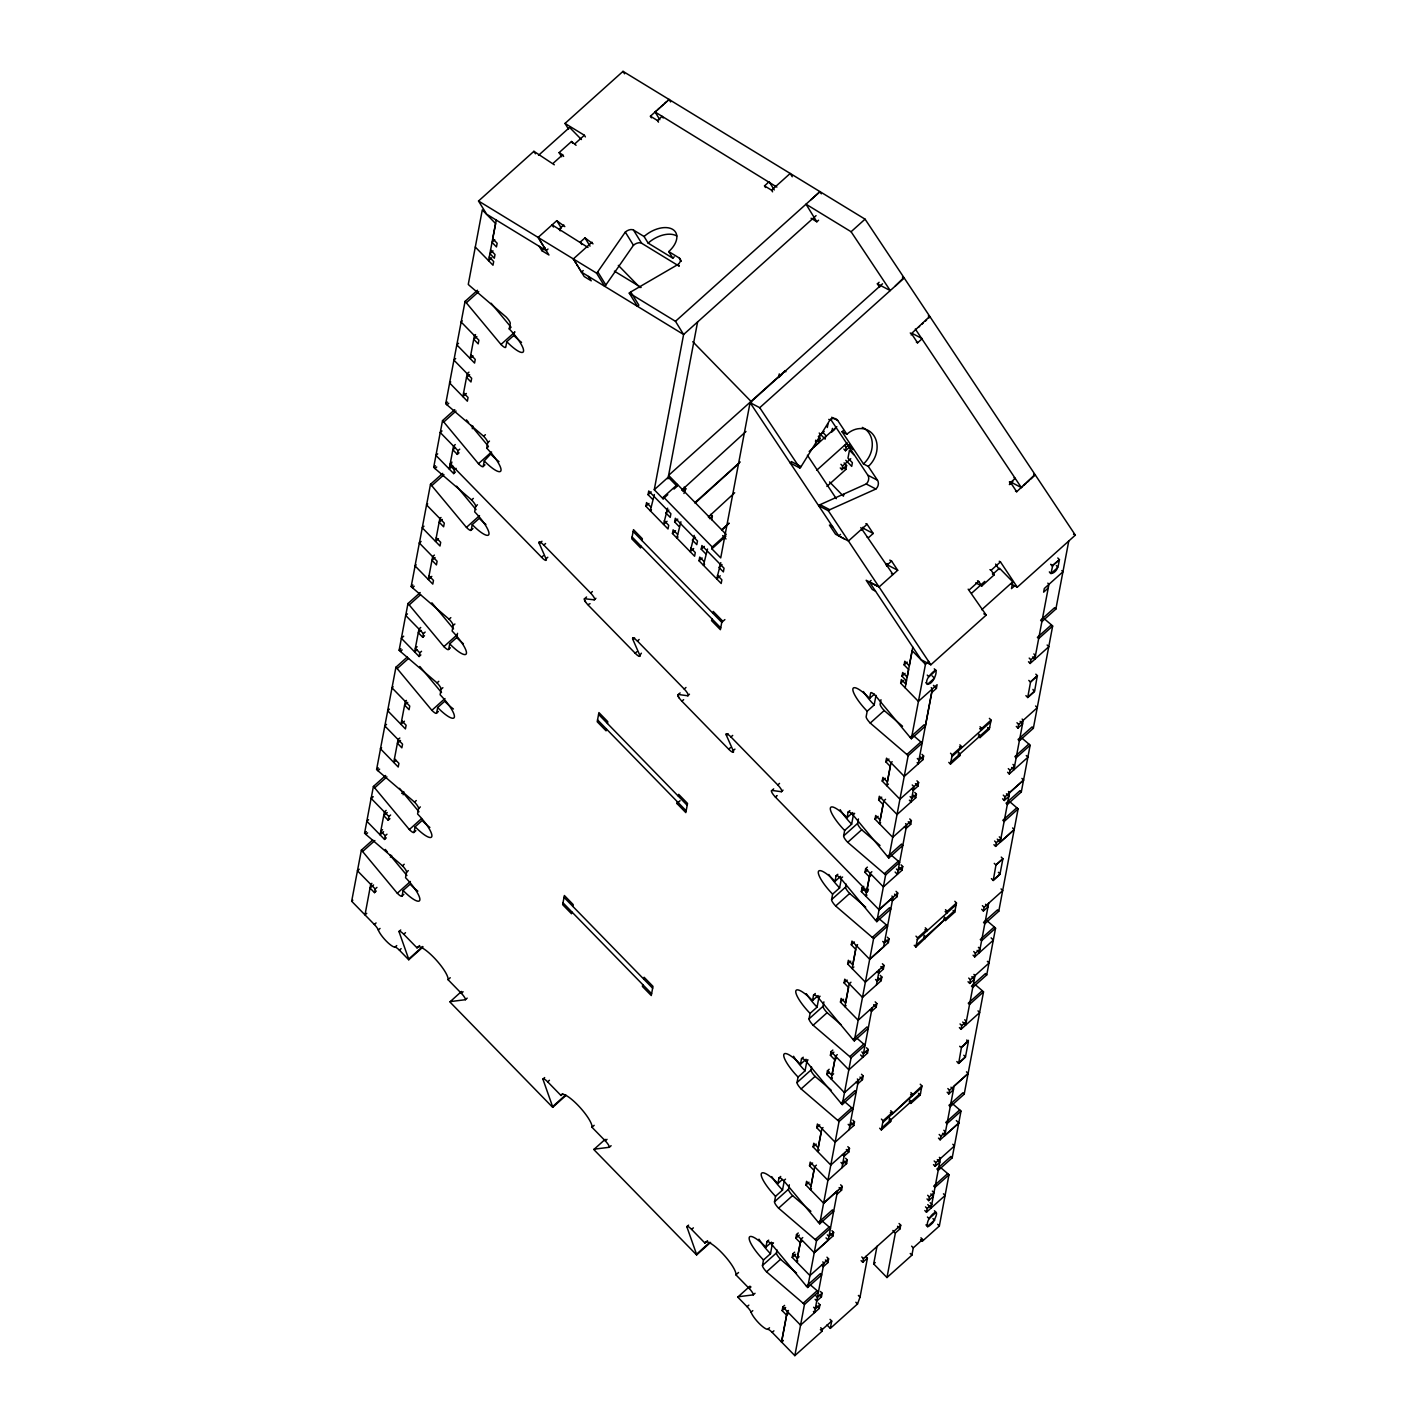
<?xml version="1.0" encoding="UTF-8"?>
<svg xmlns="http://www.w3.org/2000/svg" width="1427" height="1427" viewBox="0 0 1427 1427"><rect width="100%" height="100%" fill="white"/><g stroke="black" fill="none" stroke-linecap="round" stroke-linejoin="round"><path stroke-width="1.5" d="M927.621 1226.649C924.482 1217.73 944.567 1201.837 932.83 1222.689A5.637 0.963 -44.3 0 1 928.781 1226.275L927.639 1226.721L925.962 1224.865M966.703 1040.015L968.362 1041.71L965.437 1057.086L958.641 1063.507L961.334 1047.953C977.156 1029.67 961.905 1050.682 959.711 1046.276M1059.44 559.669L1052.787 565.235L1050.95 573.618L1057.942 567.34L1059.44 559.669L1057.782 557.975M491.673 257.877L488.569 260.659L495.579 223.54L482.29 209.912L468.27 284.401A6.439 1.498 48.1 0 0 469.554 285.632L506.175 317.044A6.439 1.498 48.1 0 1 510.26 323.412L509.225 328.906A22.547 5.262 48.1 0 1 523.531 351.203A22.547 5.262 48.1 0 1 506.799 341.713L513.791 335.434L514.398 332.223M849.868 810.59L848.12 812.159A6.439 1.498 48.1 0 1 852.9 814.871L887.576 856.592A6.439 1.498 48.1 0 0 888.825 857.966L908.143 755.721A6.439 1.498 48.1 0 0 906.876 754.491L870.238 723.079A6.439 1.498 48.1 0 1 866.153 716.711L867.188 711.217A22.547 5.262 48.1 0 1 852.882 688.92A22.547 5.262 48.1 0 1 869.614 698.427L870.648 692.933A6.439 1.498 48.1 0 1 875.429 695.645L910.105 737.367A6.439 1.498 48.1 0 0 911.354 738.74L925.463 664.322L928.745 661.379M911.354 738.74L925.338 726.182L932.366 688.813L931.242 687.671M422.731 946.814A6.439 1.498 48.1 0 1 422.749 947.189L408.746 959.782L399.399 950.186A6.439 1.498 48.1 0 0 394.994 947.136A12.879 2.997 48.1 0 1 386.182 940.999A12.879 2.997 48.1 0 1 378.298 929.994A6.439 1.498 48.1 0 0 374.338 924.5L351.666 901.24L361.37 850.153L372.732 839.968M372.857 796.783L371.109 798.353L364.581 833.172A6.439 1.498 48.1 0 0 365.847 834.403L402.485 865.814A6.439 1.498 48.1 0 1 406.57 872.182L405.536 877.659A22.547 5.262 48.1 0 1 419.841 899.973A22.547 5.262 48.1 0 1 403.11 890.466L410.102 884.205A22.547 5.262 48.1 0 0 417.843 891.162M394.494 758.825L398.918 763.356L398.222 767.012L380.474 748.8L387.716 710.735M401.7 720.706L406.124 725.255L405.429 728.912L387.662 710.7L395.921 667.23L407.284 657.044M407.462 613.895L405.66 615.429L399.132 650.248A6.439 1.498 48.1 0 0 400.416 651.479L437.054 682.891A6.439 1.498 48.1 0 1 441.139 689.259L440.105 694.753A22.547 5.262 48.1 0 1 454.392 717.05A22.547 5.262 48.1 0 1 437.679 707.542L444.671 701.281A22.547 5.262 48.1 0 0 453.429 708.987M429.063 575.902L433.487 580.432L432.791 584.089L415.025 565.877L419.342 543.009L421.09 541.457M427.708 503.856L426.548 504.908L419.395 543.063M442.013 430.972L440.23 432.506L433.701 467.325A6.439 1.498 48.1 0 0 434.985 468.555L471.606 499.967A6.439 1.498 48.1 0 1 475.69 506.335L474.656 511.829A22.547 5.262 48.1 0 1 488.962 534.126A22.547 5.262 48.1 0 1 472.248 524.619L479.24 518.358A22.547 5.262 48.1 0 0 485.929 524.494M463.614 392.978L468.056 397.509L467.36 401.183L449.594 382.953L465.059 301.382L477.492 290.234M385.629 775.485L373.392 786.473L371.145 798.389L372.893 796.819M429.884 827.464A22.547 5.262 48.1 0 1 422.142 820.507L415.15 826.786A22.547 5.262 48.1 0 0 431.864 836.276A22.547 5.262 48.1 0 0 417.576 813.979L418.61 808.485A6.439 1.498 48.1 0 0 414.526 802.117L377.887 770.705A6.439 1.498 48.1 0 1 376.603 769.492L380.51 748.854M405.714 615.465L407.961 603.55L420.198 592.562M457.514 633.32L456.711 637.584L449.719 643.862A22.547 5.262 48.1 0 0 466.433 653.352A22.547 5.262 48.1 0 0 452.127 631.055L453.162 625.561A6.439 1.498 48.1 0 0 449.077 619.193L412.457 587.781A6.439 1.498 48.1 0 1 411.172 586.568L415.079 565.93M426.584 504.944L430.49 484.306L442.727 473.336M440.265 432.542L442.531 420.626L454.767 409.638M491.566 453.055L484.27 460.939A22.547 5.262 48.1 0 0 501.002 470.428A22.547 5.262 48.1 0 0 486.696 448.132L487.731 442.638A6.439 1.498 48.1 0 0 483.646 436.27L447.008 404.858A6.439 1.498 48.1 0 1 445.741 403.645L449.63 383.007M373.571 884.954L370.075 888.076L374.498 892.624L375.194 888.967L376.942 887.398M368.576 819.687L366.793 821.203L384.541 839.433L385.236 835.776L386.985 834.206M387.252 812.534L383.756 815.673L388.18 820.222L388.875 816.565L390.623 814.995M403.68 636.192L401.344 638.297L419.11 656.509L419.806 652.852L421.554 651.283M420.929 630.395L418.307 632.75L422.749 637.298L423.427 633.642L425.175 632.072M437.697 453.84L435.913 455.374L453.679 473.586L454.375 469.929L456.123 468.359M455.498 447.472L452.876 449.826L457.3 454.375L457.996 450.718L459.744 449.148M390.392 857.11L391.676 855.379M403.127 794.785L403.734 791.593L401.7 793.412M472.301 428.706L472.819 425.977M361.37 850.153A6.439 1.498 48.1 0 1 362.619 851.527L397.295 893.248A6.439 1.498 48.1 0 0 402.075 895.96L403.11 890.466M373.392 786.473A6.439 1.498 48.1 0 1 374.659 787.847L409.335 829.551A6.439 1.498 48.1 0 0 414.115 832.262L415.15 826.786M395.921 667.23A6.439 1.498 48.1 0 1 397.188 668.603L431.864 710.325A6.439 1.498 48.1 0 0 436.644 713.036L437.679 707.542M407.961 603.55A6.439 1.498 48.1 0 1 409.21 604.923L443.904 646.627A6.439 1.498 48.1 0 0 448.667 649.339L449.719 643.862M430.49 484.306A6.439 1.498 48.1 0 1 431.739 485.679L466.433 527.401A6.439 1.498 48.1 0 0 471.213 530.113L472.248 524.619M442.531 420.626A6.439 1.498 48.1 0 1 443.779 422L478.455 463.704A6.439 1.498 48.1 0 0 483.236 466.433L484.27 460.939M506.799 341.713L505.764 347.189A6.439 1.498 48.1 0 1 500.984 344.478L466.308 302.774A6.457 1.498 48.1 0 0 465.059 301.382M664.268 520.766L668.71 525.297L668.014 528.971L645.86 506.246L646.556 502.589L650.98 507.138M652.478 499.2L648.054 494.67L648.732 490.995L670.886 513.72L670.208 517.377L665.767 512.828L668.871 510.045M571.852 911.924L571.496 913.744L562.648 904.664L564.378 895.514L573.226 904.611L572.887 906.43M606.404 729.001L606.065 730.82L597.2 721.741L598.93 712.59L607.795 721.687L607.456 723.507M640.973 546.077L640.634 547.914L631.769 538.817L633.499 529.667L642.364 538.764L642.007 540.583M667.782 494.652L663.127 498.844L654.262 489.746L683.604 334.507L816.066 215.638M663.127 498.844L663.466 497.006L677.45 484.467L677.183 485.947M667.943 478.848L697.589 321.949M690.864 548.022L695.288 552.57L694.592 556.227L672.438 533.502L673.134 529.845L677.557 534.394M679.056 526.474L674.632 521.925L675.328 518.269L697.482 540.976L696.786 544.632L692.363 540.102L695.466 537.301M681.66 490.246L745.982 431.489M684.139 487.089L685.798 488.783L683.943 493.492M695.092 503.125L738.883 463.418M717.442 575.277L721.866 579.826L721.188 583.482L699.034 560.775L699.712 557.101L704.153 561.649M705.652 553.73L701.21 549.181L701.906 545.524L724.06 568.231L723.364 571.906L718.94 567.357L722.044 564.575M708.327 517.002L734.691 492.743M711.698 519.713L712.376 516.039L710.717 514.344M882.528 283.795L750.067 402.646L720.724 557.903L711.859 548.824L712.216 546.987L726.2 534.447L668.585 475.369L785.135 370.806L785.956 371.662M721.67 530.398L729.054 523.352M642.739 984.612L642.4 986.449L651.265 995.529L652.995 986.378L644.13 977.299L643.773 979.118M678.342 796.195L678.699 794.375L687.546 803.455L685.816 812.605L676.969 803.526L677.308 801.689M711.877 618.765L711.52 620.602L720.385 629.682L722.116 620.531L713.25 611.452L712.911 613.289M779.267 373.892L778.571 377.549L781.675 374.748M784.939 371.805L785.135 370.806M815.513 441.496L815.762 440.122M813.426 447.418L819.259 442.174L820.008 438.214L818.331 436.519L824.182 431.418M827.303 427.511L827.999 423.855M832.44 428.403L831.745 432.06L834.849 429.277M840.271 467.949L841.93 469.661L842.608 466.005L850.777 458.691M843.839 449.059L845.497 450.754L846.193 447.097L849.101 444.493M826.893 486.429L845.836 469.447L846.586 465.487L844.088 462.919M843.785 494.331L843.428 496.168L829.569 481.934M749.996 1286.137L737.759 1297.107L747.088 1306.704A6.439 1.498 48.1 0 1 751.048 1312.198A12.879 2.997 48.1 0 0 758.932 1323.204A12.879 2.997 48.1 0 0 767.762 1329.34A6.439 1.498 48.1 0 1 772.168 1332.39L794.839 1355.65L804.453 1304.474A6.439 1.498 48.1 0 0 803.169 1303.261L766.549 1271.849A6.439 1.498 48.1 0 1 762.464 1265.481L763.499 1259.987L770.491 1253.709L772.506 1243.042M763.499 1259.987A22.547 5.262 48.1 0 1 749.193 1237.691A22.547 5.262 48.1 0 1 765.924 1247.18L766.959 1241.704L768.707 1240.134M766.959 1241.704A6.439 1.498 48.1 0 1 771.739 1244.415L806.416 1286.119A6.439 1.498 48.1 0 0 807.664 1287.493L816.494 1240.794A6.439 1.498 48.1 0 0 815.209 1239.564L778.589 1208.17A6.439 1.498 48.1 0 1 774.504 1201.784L775.539 1196.308L782.531 1190.029L784.137 1181.485M775.539 1196.308A22.547 5.262 48.1 0 1 761.233 1173.993A22.547 5.262 48.1 0 1 777.947 1183.5L778.981 1178.006L780.73 1176.437M778.981 1178.006A6.439 1.498 48.1 0 1 783.762 1180.718L818.456 1222.44A6.439 1.498 48.1 0 0 819.704 1223.813L839.022 1121.568A6.439 1.498 48.1 0 0 837.738 1120.338L801.118 1088.926A6.439 1.498 48.1 0 1 797.033 1082.558L798.068 1077.064L805.06 1070.803L807.076 1060.118M798.068 1077.064A22.547 5.262 48.1 0 1 783.762 1054.767A22.547 5.262 48.1 0 1 800.476 1064.257L801.51 1058.78L803.258 1057.211M801.51 1058.78A6.439 1.498 48.1 0 1 806.291 1061.492L840.985 1103.196A6.439 1.498 48.1 0 0 842.233 1104.587L851.063 1057.871A6.439 1.498 48.1 0 0 849.778 1056.64L813.14 1025.246A6.439 1.498 48.1 0 1 809.055 1018.86L810.09 1013.384L817.082 1007.105L819.098 996.438M810.09 1013.384A22.547 5.262 48.1 0 1 795.802 991.069A22.547 5.262 48.1 0 1 812.516 1000.577L813.551 995.083L815.299 993.513M813.551 995.083A6.439 1.498 48.1 0 1 818.331 997.794L853.007 1039.516A6.439 1.498 48.1 0 0 854.274 1040.889L873.592 938.645A6.439 1.498 48.1 0 0 872.307 937.414L835.669 906.002A6.439 1.498 48.1 0 1 831.584 899.634L832.619 894.14L839.611 887.879L841.234 879.335M832.619 894.14A22.547 5.262 48.1 0 1 818.331 871.843A22.547 5.262 48.1 0 1 835.045 881.351L836.079 875.857L837.827 874.287M836.079 875.857A6.439 1.498 48.1 0 1 840.86 878.568L875.536 920.29A6.439 1.498 48.1 0 0 876.802 921.664L885.614 874.947A6.439 1.498 48.1 0 0 884.348 873.734L847.709 842.322A6.439 1.498 48.1 0 1 843.625 835.937L844.659 830.46L851.651 824.182L853.614 813.782M844.659 830.46A22.547 5.262 48.1 0 1 830.353 808.146A22.547 5.262 48.1 0 1 847.085 817.653L848.12 812.159M867.188 711.217L874.18 704.956L876 695.341M762.464 1265.481L776.449 1252.924L777.001 1249.963M774.504 1201.784L788.489 1189.244L789.327 1184.785M797.033 1082.558L811.018 1070L811.571 1067.039M809.055 1018.86L823.04 1006.32L823.878 1001.861M831.584 899.634L845.569 887.095L846.14 884.116M843.625 835.937L857.609 823.397L858.448 818.937M880.976 699.712L880.138 704.171A6.439 1.498 48.1 0 0 884.223 710.539L902.542 726.236M782.71 1340.97L781.55 1342.022L786.58 1315.159L782.139 1310.61L782.834 1306.954L784.582 1305.384M809.965 1275.613L792.199 1257.401L792.895 1253.744L794.643 1252.175M792.895 1253.744L797.318 1258.293L800.262 1242.739L795.82 1238.208L796.516 1234.533L798.264 1232.982M840.628 1184.785L842.287 1186.479L823.647 1203.211L805.88 1184.999L806.576 1181.342L811 1185.891L813.943 1170.336L809.501 1165.788L810.197 1162.131L827.963 1180.343L846.603 1163.611L847.299 1159.955L845.64 1158.26M847.834 1146.666L849.493 1148.378L830.799 1165.056L813.087 1146.898L813.765 1143.241L818.206 1147.772L821.131 1132.235L816.708 1127.687L817.403 1124.03L835.17 1142.242M844.516 1092.707L826.768 1074.477L827.446 1070.821L829.194 1069.251M827.446 1070.821L831.887 1075.369L834.813 1059.815L830.389 1055.284L831.085 1051.628L832.833 1050.058M875.197 1001.861L876.856 1003.556L858.162 1020.251L840.449 1002.075L841.127 998.418L845.569 1002.967L848.494 987.413L844.07 982.864L844.766 979.207L862.532 997.419L881.173 980.688L881.868 977.031L880.209 975.337M882.385 963.742L884.044 965.455L865.368 982.151L847.638 963.974L848.334 960.317L852.757 964.848L855.701 949.312L851.277 944.763L851.955 941.106L869.721 959.319L888.379 942.587L889.057 938.93L887.398 937.218M896.067 891.34L897.726 893.052L879.086 909.784L861.319 891.572L862.015 887.897L863.763 886.328M862.015 887.897L866.439 892.446L869.382 876.892L864.958 872.361L865.636 868.704L867.384 867.134M892.767 837.364L875.001 819.152L875.696 815.495L880.12 820.043L883.063 804.489L878.64 799.958L879.317 796.284L897.084 814.514L915.742 797.782L916.419 794.108L914.761 792.413M899.973 799.263L882.207 781.051L882.903 777.394L887.326 781.925L890.27 766.388L885.828 761.84L886.524 758.183L904.29 776.395L922.93 759.663L923.626 756.007L921.967 754.312M917.133 762.678L918.239 763.802L931.742 692.559L936.415 688.367L937.093 684.71L918.382 701.37L900.651 683.194L901.347 679.537L905.77 684.068L906.413 680.715L901.971 676.184L902.667 672.527L907.144 677.111L908.571 669.477L904.112 664.893L904.789 661.236L909.231 665.785L912.798 647.162M905.164 687.814L912.174 650.694L925.463 664.322M814.246 1252.71L828.231 1240.17L837.595 1190.617L823.611 1203.175M841.912 1167.768L844.784 1152.517M849.101 1129.649L858.465 1080.114L857.359 1078.973M872.147 1007.712L862.782 1057.246L860.57 1054.981M876.463 984.844L879.353 969.593M891.929 896.049L893.034 897.191L883.67 946.725L869.685 959.283M800.565 1325.13L819.241 1308.434L819.936 1304.777L818.277 1303.065M815.12 1299.319L816.779 1301.032L821.435 1296.84L822.13 1293.183L820.471 1291.489M821.595 1265.035L823.254 1266.73L827.91 1262.556L828.605 1258.882L826.947 1257.187M796.516 1234.533L814.282 1252.763L832.922 1236.032L833.618 1232.375L831.959 1230.663M835.277 1192.615L836.935 1194.328L841.591 1190.136L842.287 1186.479M842.483 1154.514L844.142 1156.209L848.797 1152.035L849.493 1148.378M835.116 1142.206L853.81 1125.511L854.505 1121.854L852.847 1120.141M856.164 1082.112L857.823 1083.806L862.479 1079.633L863.174 1075.976L861.516 1074.263M831.085 1051.628L848.851 1069.84L867.491 1053.108L868.187 1049.451L866.528 1047.739M869.846 1009.692L871.505 1011.404L876.16 1007.212L876.856 1003.556M877.034 971.591L878.693 973.285L883.367 969.111L884.044 965.455M890.716 899.188L892.374 900.883L897.048 896.709L897.726 893.052M865.636 868.704L883.402 886.916L902.06 870.185L902.738 866.528L901.079 864.816M904.397 826.786L906.056 828.481L910.729 824.307L911.407 820.632L909.748 818.937M911.603 788.667L913.262 790.38L917.918 786.188L918.613 782.531L916.955 780.819M794.839 1355.65L822.041 1331.248L822.38 1329.429L831.709 1321.063L830.032 1319.351M827 1324.969L830.318 1328.376L831.709 1321.063M879.674 1128.222L881.333 1129.934L883.063 1120.784L892.392 1112.418L890.733 1110.705M914.243 945.298L915.902 947.011L917.632 937.86L926.944 929.494L925.285 927.782M948.794 762.375L950.471 764.087L952.184 754.937L961.513 746.571L959.854 744.858M861.087 1260.612L862.746 1262.306L863.442 1258.65L900.722 1225.187L899.064 1223.492M881.333 1129.934L890.662 1121.568L891.001 1119.731L889.342 1118.037M890.377 1112.543L892.036 1114.237L892.392 1112.418M915.902 947.011L945.762 918.685L944.103 916.972M926.944 929.494L926.605 931.314L924.946 929.619M950.471 764.087L959.782 755.721L960.139 753.884L958.462 752.19M961.513 746.571L961.174 748.408L959.515 746.696M830.318 1328.376L857.52 1303.975L860.035 1297.161L867.402 1258.132L865.743 1256.42M920.95 1237.78L922.609 1239.492L913.28 1247.858L911.889 1255.171L886.97 1277.54L873.681 1263.912L877.016 1246.235M909.195 1101.733L910.854 1103.428L911.211 1101.608L909.552 1099.896M892.036 1114.237L921.913 1085.929L920.254 1084.217M943.764 918.81L945.423 920.522L945.762 918.685M954.806 901.293L956.482 903.006L947.153 911.371L946.814 913.191L945.138 911.496M978.333 735.886L979.992 737.598L980.331 735.761L978.672 734.067M989.375 718.37L991.034 720.082L981.722 728.448L981.366 730.267L979.707 728.573M992.942 574.082L999.489 568.214L1012.778 581.841L1011.493 588.637L1014.615 585.855M910.854 1103.428L920.183 1095.062L921.913 1085.929M945.423 920.522L954.752 912.156L956.482 903.006M979.992 737.598L989.303 729.233L991.034 720.082M886.97 1277.54L895.371 1233.035L900.045 1228.843L900.722 1225.187M924.803 1210.524L926.462 1212.219L927.158 1208.562L931.813 1204.388L930.154 1202.676M926.997 1198.93L928.656 1200.642L929.352 1196.985L934.007 1192.794L932.348 1191.099M933.472 1164.646L935.131 1166.341L935.827 1162.684L954.467 1145.952L952.808 1144.258M938.484 1138.122L940.143 1139.816L940.839 1136.16L945.495 1131.986L943.836 1130.273M947.153 1092.226L948.812 1093.938L949.508 1090.282L968.148 1073.55L966.489 1071.838M959.372 1027.601L961.031 1029.313L961.727 1025.638L966.382 1021.464L964.723 1019.752M968.041 981.722L969.7 983.417L970.396 979.76L989.036 963.029L987.377 961.334M973.053 955.198L974.712 956.893L975.408 953.236L980.064 949.062L978.405 947.35M981.722 909.32L983.381 911.015L984.077 907.358L1002.717 890.626L1001.058 888.914M993.923 844.677L995.582 846.389L996.278 842.733L1000.951 838.541L999.275 836.846M1002.592 798.799L1004.269 800.493L1004.947 796.837L1023.605 780.105L1021.928 778.411M1007.605 772.275L1009.264 773.969L1009.959 770.312L1014.633 766.138L1012.956 764.426M1016.274 726.397L1017.95 728.091L1018.628 724.434L1037.286 707.703L1035.61 706.008M1028.492 661.753L1030.151 663.466L1030.847 659.809L1035.503 655.617L1033.844 653.923M920.593 1239.617L922.252 1241.312L922.609 1239.492M942.551 1133.323L944.763 1135.589L954.128 1086.054L968.112 1073.514M988.697 903.13L979.332 952.683L977.12 950.4M997.259 839.13L1000.22 842.162L1009.567 792.609L1023.551 780.07M1034.611 691.114L1037.34 675.577L1030.597 681.838L1027.672 697.642L1034.272 691.845L1032.952 689.402M940.821 1167.696L947.689 1173.6A6.439 1.498 48.1 0 1 948.973 1174.813L939.358 1225.989L922.252 1241.312M1055.873 609.061A6.439 1.498 48.1 0 1 1054.624 607.688L1040.64 620.246A6.439 1.498 48.1 0 0 1041.888 621.619L1055.873 609.061L1068.734 541.208M952.184 1157.832A6.439 1.498 48.1 0 1 950.917 1156.459L936.933 1168.998A6.439 1.498 48.1 0 0 938.199 1170.39L952.184 1157.832L960.995 1111.134A6.439 1.498 48.1 0 0 959.729 1109.903L952.861 1104.016M964.206 1094.152A6.439 1.498 48.1 0 1 962.957 1092.761L948.973 1105.319A6.439 1.498 48.1 0 0 950.221 1106.692L964.206 1094.152L983.524 991.89A6.439 1.498 48.1 0 0 982.258 990.677L975.39 984.773M986.735 974.909A6.439 1.498 48.1 0 1 985.486 973.535L971.502 986.093A6.439 1.498 48.1 0 0 972.75 987.466L986.735 974.909L995.564 928.21A6.439 1.498 48.1 0 0 994.28 926.979L987.413 921.093M998.775 911.229A6.439 1.498 48.1 0 1 997.527 909.855L983.542 922.395A6.439 1.498 48.1 0 0 984.791 923.768L998.775 911.229L1018.093 808.966A6.439 1.498 48.1 0 0 1016.809 807.753L1009.941 801.867M1021.304 791.985A6.439 1.498 48.1 0 1 1020.055 790.612L1006.071 803.169A6.439 1.498 48.1 0 0 1007.319 804.543L1021.304 791.985L1030.133 745.286A6.439 1.498 48.1 0 0 1028.849 744.056L1021.982 738.169M1033.344 728.305A6.439 1.498 48.1 0 1 1032.078 726.932L1018.093 739.471A6.439 1.498 48.1 0 0 1019.36 740.845L1033.344 728.305L1052.662 626.043A6.439 1.498 48.1 0 0 1051.378 624.83L1044.51 618.943M496.275 220.097L492.725 238.719L497.149 243.25L496.453 246.925L491.976 242.322L494.777 239.825M539.085 542.296L539.085 542.296A6.689 1.57 48.1 0 1 539.281 542.082L539.388 542.046M632.66 638.226L632.66 638.226A6.689 1.57 48.1 0 1 632.857 638.012L633.071 637.976M733.442 752.029L733.442 752.029A6.207 1.445 48.1 0 1 733.032 752.279M1051.289 564.86L1052.395 566.002L1059.387 559.723M934.578 1220.406L932.955 1218.587M639.831 656.17L639.76 656.242A6.207 1.445 48.1 0 1 639.474 656.331M801.082 466.629L791.414 461.581A6.439 5.316 -62.5 0 1 790.201 462.972L799.869 468.02A6.439 5.316 -62.5 0 0 801.082 466.629L829.961 420.002A6.439 5.316 -62.5 0 1 837.685 420.43L846.871 434.236A22.547 18.605 -62.5 0 1 873.913 435.681A22.547 18.605 -62.5 0 1 868.312 466.433L877.498 480.239A6.439 5.316 -62.5 0 1 875.893 489.015L829.765 509.724A6.439 5.316 -62.5 0 0 828.302 510.723L818.634 505.675A6.439 5.316 -62.5 0 1 820.097 504.676L866.225 483.967L875.893 489.015M678.86 265.993L641.633 243.25A6.439 3.853 -31.6 0 0 633.445 245.283L605.851 285.008A6.439 3.853 -31.6 0 1 604.673 286.292L596.54 273.092A6.439 3.853 -31.6 0 0 597.735 271.808L625.311 232.084A6.439 3.853 -31.6 0 1 633.499 230.068L644.076 236.507L648.143 243.107L672.813 258.18A22.547 13.467 -31.6 0 0 674.222 256.842M585.552 601.926A6.582 1.534 48.1 0 1 585.016 601.07L584.41 599.893A6.439 1.498 48.1 0 1 584.321 598.698L594.167 599.822L595.915 598.252M651.443 117.852L650.427 116.193L656.259 110.967M659.756 107.828L657.419 109.933M663.252 104.688L660.915 106.793M666.748 101.567L664.411 103.654M539.192 246.3L541.903 250.706L548.949 255.005L546.238 250.617L486.643 214.211L478.527 201.011L533.912 151.316L554.318 164.801M568.552 129.197L565.003 123.436L623.028 71.35L865.065 219.169L1075.334 535.125L1017.29 587.193L1010.655 583.732M538.532 155.311L569.605 127.431L581.431 139.543M561.649 156.756L559.099 152.635L571.531 141.487L576.062 145.286M553.301 163.16L562.63 154.794L563.629 156.435M493.011 250.867L489.889 253.649L494.331 258.198L495.008 254.541L490.549 249.957M659.827 119.725L655.1 112.019L669.085 99.48L669.584 100.3M650.427 116.193L657.472 120.51L662.146 116.318L663.163 117.977M478.527 201.011L538.122 237.417L556.762 220.686L564.824 226.625M466.308 302.774L478.741 291.607M563.808 224.984L559.152 229.176L560.169 230.817M462.277 320.932L461.117 321.985L478.883 340.197L478.188 343.853L473.764 339.323L476.868 336.522M541.903 250.706L545.007 247.923M596.54 273.092L538.122 237.417L546.238 250.617L547.986 249.047M458.549 343.283L456.801 344.852L474.567 363.064L475.245 359.408L470.821 354.859M475.566 334.578L474.406 335.613L470.089 358.48L472.997 355.876M593.026 243.856L584.963 237.899L580.29 242.073L581.824 244.552M455.659 358.534L453.911 360.103L471.677 378.316L470.981 381.972L466.558 377.424L469.661 374.641M588.53 276.446L591.242 280.834L584.196 276.535L573.351 258.929L592.009 242.198M509.225 328.906L510.973 327.336M449.594 382.953L450.754 381.919M468.948 372.162L467.2 373.731L462.883 396.599L466.379 393.46M500.984 344.478L514.969 331.938M580.807 271.041L581.485 272.129L583.233 270.559M445.741 403.645L447.489 402.075M447.008 404.858L448.756 403.288M443.779 422L456.016 411.012M455.267 444.564L453.518 446.134L449.202 469.001L452.698 465.862M433.701 467.325L435.449 465.755M434.985 468.555L436.733 466.986M457.3 454.375L459.048 452.805M452.002 462.134L450.254 463.704L542.938 558.635A6.439 1.498 48.1 0 0 546.291 559.42L539.335 543.616L541.957 541.261M451.681 463.811L449.933 465.38L454.375 469.929M483.646 436.27L485.394 434.7M765.532 187.526L764.515 185.885L769.171 181.693L774.255 189.934M431.739 485.679L443.975 474.709M487.731 442.638L489.479 441.086M453.679 473.586L455.427 472.016M764.515 185.885L771.561 190.183L790.201 173.452L792.235 176.752M486.696 448.132L488.444 446.562M478.455 463.704L491.566 451.949M483.236 466.433L484.984 464.863M423.98 526.206L422.231 527.776L439.998 545.988L440.693 542.331L436.252 537.783M441.014 517.502L439.837 518.536L435.52 541.404L438.446 538.782M442.299 519.446L439.195 522.246L443.619 526.777L444.314 523.12L426.548 504.908M471.606 499.967L473.354 498.398M644.076 236.507A22.547 13.467 -31.6 0 1 672.723 229.408A22.547 13.467 -31.6 0 1 668.746 251.58L679.323 258.037A6.439 3.853 -31.6 0 1 678.182 264.37L630.734 291.964A6.439 3.853 -31.6 0 0 629.253 293.088L675.47 321.307L819.99 191.646L821.346 193.84M475.69 506.335L477.439 504.766M415.025 565.877L416.202 564.842M434.397 555.085L432.649 556.655L428.314 579.505L431.81 576.383M466.433 527.401L479.543 515.629M435.092 557.565L431.989 560.347L436.43 564.896L437.108 561.239L419.342 543.009M471.213 530.113L472.961 528.543M811.107 218.277L816.833 221.791L818.581 220.222M411.172 586.568L412.92 584.999M412.457 587.781L414.205 586.212M409.21 604.923L420.573 594.72M816.833 221.791L806.005 204.186L851.081 231.727L865.065 219.169M420.715 627.488L418.967 629.057L414.633 651.925L416.969 649.82M399.132 650.248L400.88 648.679M400.416 651.479L402.164 649.909M422.749 637.298L424.497 635.728M417.13 646.734L415.382 648.304L419.806 652.852M449.077 619.193L450.825 617.623M397.188 668.603L408.55 658.418M453.162 625.561L454.91 623.991M419.11 656.509L420.858 654.939M539.335 543.616A6.439 1.498 48.1 0 1 541.921 543.348L543.83 545.096L545.578 543.526M393.156 686.779L391.979 687.832L409.745 706.044L409.067 709.701L404.626 705.152L407.73 702.369M541.564 557.333L543.312 555.763M443.904 646.627L457.015 634.872M546.059 558.813L547.807 557.243M448.667 649.339L450.415 647.787M387.662 710.7L389.41 709.13M406.445 700.407L405.286 701.46L400.951 724.327L404.447 721.188M386.539 724.363L384.791 725.933L402.557 744.163L401.861 747.819L397.437 743.271L400.541 740.488M879.656 287.309L877.373 283.848L879.121 282.278M437.054 682.891L438.803 681.321M648.054 494.67L651.158 491.869M654.262 489.746L668.246 477.207L677.111 486.286L674.008 489.086M654.333 494.509L650.284 510.795L651.461 509.742M441.139 689.259L442.887 687.689M645.86 506.246L648.964 503.463M866.742 536.695L868.544 537.64L873.217 533.466L867.081 524.262L848.441 540.994L838.773 535.946L750.067 402.646L759.735 407.694L904.236 278.015L902.417 277.088M895.211 286.131L903.63 277.712M380.474 748.8L381.633 747.766M399.828 738.009L398.079 739.561L393.763 762.428L396.082 760.341M431.864 710.325L444.974 698.552M682.891 491.405L685.798 488.783M436.644 713.036L438.392 711.467M376.603 769.492L378.351 767.922M667.622 508.137L663.573 524.423L667.069 521.283M377.887 770.705L379.636 769.135M584.802 598.555L586.551 596.985M543.83 545.096L590.653 593.097L592.401 591.545M374.659 787.847L386.895 776.859M695.056 502.5L740.221 461.973M674.632 521.925L677.736 519.125M680.911 521.765L676.88 538.05L678.039 536.998M584.731 600.571L585.016 601.07A6.439 1.498 48.1 0 0 587.781 604.691L590.064 603.692M672.438 533.502L675.542 530.719M910.248 332.99L911.461 333.615L929.494 316.58M911.122 334.899L912.584 333.597L922.252 338.645L917.579 342.819L916.366 342.195M709.469 518.661L712.376 516.039M386.146 810.411L384.398 811.981L380.081 834.849L383.578 831.709M694.218 535.393L690.169 551.678L693.665 548.539M364.581 833.172L366.329 831.602M365.847 834.403L367.595 832.833M388.18 820.222L389.928 818.652M382.561 829.658L380.813 831.227L385.236 835.776M414.526 802.117L416.274 800.547M815.638 442.138L820.008 438.214M362.619 851.527L374.855 840.557M721.652 529.756L728.929 523.227M809.163 451.467L836.846 426.637M701.21 549.181L704.332 546.398M418.61 808.485L420.359 806.915M707.507 549.02L703.457 565.306L704.617 564.271M384.541 839.433L386.289 837.863M711.859 548.824L725.844 536.267M699.034 560.775L702.138 557.975M359.212 869.221L357.428 870.755L375.194 888.967M409.335 829.551L421.571 818.581M816.636 470.321L847.228 442.869M414.115 832.262L415.863 830.692M634.658 637.994L632.91 639.564L639.849 655.368A6.439 1.498 48.1 0 1 636.513 654.565L588.316 605.262M720.796 562.648L716.746 578.934L720.243 575.794M845.497 450.754L850.153 446.58M632.821 639.35L632.821 639.35A6.439 1.498 48.1 0 1 634.48 638.547L637.405 641.044L639.153 639.474M351.666 901.24L352.826 900.187M371.876 883.331L370.717 884.383L364.991 914.903L366.739 913.334M635.14 653.263L636.888 651.693M841.93 469.661L846.586 465.487M402.485 865.814L404.233 864.245M374.498 892.624L376.246 891.054M641.383 653.191L639.849 655.368M406.57 872.182L408.318 870.613M397.295 893.248L410.405 881.476M402.075 895.96L403.823 894.39M374.338 924.5L376.086 922.93M378.298 929.994L380.046 928.424M724.88 619.586L721.777 622.368L633.142 531.504M832.654 526.759L829.426 525.065L835.562 534.269L838.773 535.946L840.521 534.376M408.764 959.747A6.439 1.498 48.1 0 0 408.675 959.069L398.971 931.546L400.719 929.976M398.971 931.546A6.439 1.498 48.1 0 1 403.752 934.257L405.5 932.687M394.994 947.136L396.742 945.566M689.473 694.2L687.725 695.77A6.439 1.498 48.1 0 0 684.229 689.045L685.977 687.475M734.941 749.121L733.193 750.691A6.439 1.498 48.1 0 1 730.874 751.173L729.518 750.013A6.439 1.498 48.1 0 1 728.698 749.211L681.607 700.925A6.439 1.498 48.1 0 1 678.378 694.485L680.126 692.916M861.516 530.255L863.549 528.418L873.217 533.466M399.399 950.186L401.148 948.634M681.892 701.21L683.64 699.64M403.752 934.257L417.041 947.885L419.663 945.53M408.675 959.069L422.66 946.511M875.518 591.153L872.289 589.476L866.171 580.272L879.05 586.996L897.708 570.265L891.59 561.061L886.916 565.253L885.703 564.61M968.166 589.155L986.218 615.091L930.832 664.786L921.164 659.738L869.4 581.948L871.148 580.379M886.88 566.269L888.04 565.217L897.708 570.265M467.182 998.133L465.434 999.703A6.439 1.498 48.1 0 0 461.349 993.317L448.06 979.689L450.236 977.727M728.234 733.924L726.468 735.494L733.193 750.691M1009.371 481.916L1010.566 482.54L1015.239 478.366L1014.026 477.742M1009.353 484.609L1012.849 481.47M726.379 735.28L726.379 735.28A6.439 1.498 48.1 0 1 728.055 734.495L729.589 735.672A6.439 1.498 48.1 0 1 730.963 736.974L732.711 735.404M728.698 749.211L730.446 747.641M1015.489 491.12L1016.702 491.744L1034.736 474.709M1010.084 481.684L1021.357 487.57L1022.517 486.518M1026.013 483.378L1023.694 485.483M1029.509 480.239L1027.19 482.344M1033.005 477.117L1030.686 479.204M461.527 991.426L449.88 1001.95L552.677 1107.352L565.788 1095.597M461.349 993.317L463.097 991.747M676.969 803.526L680.073 800.725M989.928 569.623L991.141 570.265L1000.452 561.899L1017.29 587.193M971.68 593.168L984.773 581.413M975.729 582.858L981.758 586.015L994.191 574.849L991.141 570.265M904.112 664.893L907.215 662.11M869.614 698.427L874.412 694.111M773.684 788.863L771.936 790.433A6.439 1.498 48.1 0 0 775.182 796.872L866.76 890.769L868.508 889.199M783.048 790.13L781.3 791.7A6.439 1.498 48.1 0 0 777.786 784.975L779.534 783.405M901.971 676.184L905.075 673.383M981.705 609.721L1012.778 581.841M900.651 683.194L903.755 680.394M777.198 795.57L775.45 797.14L776.324 796.355M870.238 723.079L884.223 710.539M1048.292 587.978L1043.619 592.169L1044.314 588.513L1062.954 571.781L1061.813 570.604M910.105 737.367L924.09 724.809A6.439 1.498 48.1 0 0 925.338 726.182M885.828 761.84L888.95 759.057M892.16 761.715L891.001 762.767L886.684 785.635L888.432 784.065M552.695 1107.316A6.439 1.498 48.1 0 0 552.606 1106.639L542.902 1079.133L544.65 1077.563M906.876 754.491L920.861 741.951A6.439 1.498 48.1 0 1 922.127 743.164L908.143 755.721M1051.378 624.83L1037.393 637.37A6.439 1.498 48.1 0 1 1038.678 638.6L1052.662 626.043M882.207 781.051L885.311 778.268M542.902 1079.133A6.439 1.498 48.1 0 1 547.683 1081.844L549.431 1080.275M847.085 817.653L852.757 812.552M852.9 814.871L854.648 813.319M923.626 756.007L918.97 760.199L917.311 758.486M1030.151 663.466L1048.809 646.734L1047.133 645.022M878.64 799.958L881.743 797.158M885.543 799.316L883.795 800.868L879.478 823.736L880.637 822.701M547.683 1081.844L560.972 1095.472L562.72 1093.903M552.606 1106.639L565.716 1094.884M847.709 842.322L861.694 829.765A6.439 1.498 48.1 0 1 857.609 823.397M875.001 819.152L878.104 816.369M899.938 799.227L918.613 782.531M951.845 756.685L990.695 721.83M950.81 762.179L989.642 727.324M916.419 794.108L911.764 798.299L910.105 796.587M1034.575 691.078L1027.583 697.339L1025.906 695.645M835.045 881.351L840.646 876.321M840.86 878.568L842.608 876.999M892.731 837.328L911.407 820.632M1017.95 728.091L1022.606 723.917L1020.109 721.348M864.958 872.361L867.58 870.006M887.576 856.592L901.561 844.053A6.439 1.498 48.1 0 0 902.809 845.426L888.825 857.966M871.861 871.719L870.113 873.288L865.797 896.156L866.956 895.104M835.669 906.002L849.654 893.463A6.439 1.498 48.1 0 1 845.569 887.095M869.382 876.892L871.13 875.34M611.113 1145.703L609.365 1147.272A6.439 1.498 48.1 0 0 605.28 1140.904L591.991 1127.276L594.167 1125.314M861.319 891.572L863.941 889.217M884.348 873.734L898.332 861.177A6.439 1.498 48.1 0 1 899.599 862.407L885.614 874.947M1028.849 744.056L1014.865 756.613A6.439 1.498 48.1 0 1 1016.149 757.826L1030.133 745.286M866.439 892.446L868.187 890.876M902.738 866.528L898.082 870.702L896.424 869.007M1009.264 773.969L1027.922 757.238L1026.263 755.543M605.173 1139.335L593.81 1149.538L696.608 1254.939L710.61 1242.382M605.28 1140.904L607.028 1139.335M879.05 909.73L893.034 897.191M1004.269 800.493L1008.925 796.32L1006.427 793.769M875.536 920.29L889.52 907.733A6.439 1.498 48.1 0 0 890.787 909.106L876.802 921.664M851.277 944.763L854.381 941.981M857.591 944.638L856.432 945.691L852.115 968.558L853.863 966.989M872.307 937.414L886.292 924.874A6.439 1.498 48.1 0 1 887.576 926.087L873.592 938.645M1016.809 807.753L1002.824 820.293A6.439 1.498 48.1 0 1 1004.109 821.524L1018.093 808.966M847.638 963.974L850.742 961.174M812.516 1000.577L818.117 995.564M818.331 997.794L820.079 996.224M889.057 938.93L884.401 943.104L882.742 941.41M1000.22 842.162L1014.205 829.604L1012.581 827.945M995.582 846.389L1014.24 829.658M844.07 982.864L847.174 980.081M850.974 982.222L849.226 983.792L844.909 1006.659L846.086 1005.625M813.14 1025.246L827.125 1012.688A6.439 1.498 48.1 0 1 823.04 1006.32M840.449 1002.075L843.553 999.292M917.276 939.608L956.126 904.754M916.241 945.102L955.091 910.248M881.868 977.031L877.195 981.223L875.536 979.511M800.476 1064.257L806.077 1059.244M806.291 1061.492L808.039 1059.922M983.381 911.015L988.037 906.841L985.54 904.272M830.389 1055.284L833.885 1052.145M853.007 1039.516L866.992 1026.958A6.439 1.498 48.1 0 0 868.258 1028.35L854.274 1040.889M837.292 1054.642L835.544 1056.212L831.227 1079.062L832.405 1078.027M801.118 1088.926L815.102 1076.386A6.439 1.498 48.1 0 1 811.018 1070M834.813 1059.815L836.561 1058.245M826.768 1074.477L829.39 1072.141M849.778 1056.64L863.763 1044.1A6.439 1.498 48.1 0 1 865.047 1045.331L851.063 1057.871M994.28 926.979L980.295 939.537A6.439 1.498 48.1 0 1 981.58 940.75L995.564 928.21M831.887 1075.369L833.636 1073.8M868.187 1049.451L863.513 1053.625L861.854 1051.931M974.712 956.893L993.353 940.161L991.105 937.86M696.626 1254.904A6.439 1.498 48.1 0 0 696.537 1254.226L686.833 1226.703L688.581 1225.133M686.833 1226.703A6.439 1.498 48.1 0 1 691.613 1229.414L693.361 1227.844M844.481 1092.654L863.174 1075.976M969.7 983.417L974.356 979.243L971.858 976.674M840.985 1103.196L854.969 1090.656A6.439 1.498 48.1 0 0 856.218 1092.03L842.233 1104.587M816.708 1127.687L819.812 1124.904M823.04 1127.562L821.863 1128.614L817.546 1151.482L819.294 1149.912M837.738 1120.338L851.723 1107.798A6.439 1.498 48.1 0 1 853.007 1109.011L839.022 1121.568M982.258 990.677L968.273 1003.217A6.439 1.498 48.1 0 1 969.539 1004.447L983.524 991.89M691.613 1229.414L704.902 1243.06L707.524 1240.705M813.087 1146.898L816.19 1144.097M696.537 1254.226L709.647 1242.453M777.947 1183.5L782.157 1179.737M783.762 1180.718L785.51 1179.148M854.505 1121.854L849.832 1126.028L848.173 1124.333M961.031 1029.313L979.671 1012.581L978.012 1010.869M809.501 1165.788L812.623 1163.005M816.422 1165.146L814.674 1166.715L810.358 1189.583L811.517 1188.548M778.589 1208.17L792.574 1195.612A6.439 1.498 48.1 0 1 788.489 1189.244M805.88 1184.999L808.984 1182.216M882.707 1122.532L921.557 1087.677M881.672 1128.026L920.522 1093.171M847.299 1159.955L842.643 1164.147L840.985 1162.434M958.445 1063.186L965.437 1056.908L963.814 1055.249M765.924 1247.18L771.508 1242.168M755.044 1293.29L753.295 1294.86A6.439 1.498 48.1 0 0 749.211 1288.492L735.922 1274.846L738.544 1272.509M771.739 1244.415L773.488 1242.846M948.812 1093.938L953.468 1089.746L950.988 1087.196M795.82 1238.208L799.316 1235.068M818.456 1222.44L832.44 1209.882A6.439 1.498 48.1 0 0 833.689 1211.255L819.704 1223.813M802.741 1237.566L800.993 1239.135L796.676 1261.985L797.836 1260.951M766.549 1271.849L780.533 1259.31A6.439 1.498 48.1 0 1 776.449 1252.924M749.211 1288.492L750.959 1286.922M800.262 1242.739L802.01 1241.169M792.199 1257.401L795.695 1254.262M815.209 1239.564L829.194 1227.024A6.439 1.498 48.1 0 1 830.478 1228.237L816.494 1240.794M959.729 1109.903L945.744 1122.46A6.439 1.498 48.1 0 1 947.011 1123.673L960.995 1111.134M797.318 1258.293L799.066 1256.723M747.088 1306.704L748.836 1305.134M833.618 1232.375L828.962 1236.549L827.303 1234.854M944.763 1135.589L958.748 1123.049L956.304 1120.534M940.143 1139.816L958.783 1123.085M751.048 1312.198L752.796 1310.628M809.93 1275.577L828.605 1258.882M935.131 1166.341L939.787 1162.167L937.307 1159.598M806.416 1286.119L820.4 1273.58A6.439 1.498 48.1 0 0 821.649 1274.953L807.664 1287.493M782.139 1310.61L785.635 1307.471M788.471 1310.485L787.312 1311.538L781.55 1342.022L783.262 1340.417M767.762 1329.34L769.51 1327.77M786.58 1315.159L788.328 1313.589M803.169 1303.261L817.154 1290.704A6.439 1.498 48.1 0 1 818.438 1291.934L804.453 1304.474M947.689 1173.6L933.704 1186.14A6.439 1.498 48.1 0 1 934.988 1187.371L948.973 1174.813M772.168 1332.39L773.916 1330.82M822.13 1293.183L817.457 1297.375L815.798 1295.662M928.656 1200.642L933.312 1196.45L930.814 1193.9M862.746 1262.306L867.402 1258.132M819.936 1304.777L815.281 1308.951L813.622 1307.257M926.462 1212.219L945.102 1195.487L943.443 1193.793M873.681 1263.912L875.233 1262.52M927.621 1226.292L934.614 1220.014M575.045 143.628L584.374 135.262L585.391 136.921M810.946 199.744L819.99 191.646L820.489 192.467M918.453 327.354L919.612 326.301M921.949 324.214L923.108 323.162M925.445 321.075L926.605 320.023M928.941 317.936L930.101 316.901L928.299 315.938M1034.183 476.065L1035.342 475.013L1033.737 474.174M969.379 589.779L978.708 581.413L981.758 586.015M667.907 100.514L669.085 99.48L670.601 101.941M726.414 733.96L726.521 733.924A6.689 1.57 48.1 0 0 726.218 734.174M450.165 1001.611L465.434 999.703M594.096 1149.199L609.365 1147.272M738.027 1296.786L753.295 1294.86M678.378 694.485L687.725 695.77M781.3 791.7L772.524 790.504M842.001 537.64L840.396 536.784M844.409 538.889L842.804 538.05M872.611 583.643L871.005 582.787M875.036 584.892L873.413 584.053M877.444 586.158L875.839 585.32M877.373 283.848L890.252 290.573L851.081 231.727M915.313 329.013L1021.357 487.57M1073.532 534.18L1075.334 535.125M831.656 417.273L837.685 420.43M828.766 419.377L829.961 420.002M843.553 430.455A22.547 18.605 -62.5 0 0 842.037 431.703L846.871 434.236M842.037 431.703L863.478 463.918L868.312 466.433M830.514 419.128L867.83 475.191L877.498 480.239M999.239 561.257L1000.452 561.899M992.389 573.904L994.191 574.849M977.495 580.789L978.708 581.413M865.886 523.638L867.081 524.262M820.097 504.676L829.765 509.724M860.82 527.598L893.034 574.457L891.429 573.6M889.77 560.115L891.59 561.061M983.809 613.824L986.218 615.091M655.1 112.019L776.894 187.098M565.003 123.436L584.374 135.262M559.099 152.635L562.63 154.794M614.395 271.148L641.133 287.469M581.485 272.129L683.604 334.507L675.47 321.307M913.993 736.064L920.861 741.951M861.694 829.765L880.013 845.48M891.447 855.29L898.332 861.177M849.654 893.463L865.69 907.197M879.424 918.97L886.292 924.874M827.125 1012.688L840.86 1024.461M856.896 1038.214L863.763 1044.1M815.102 1076.386L831.12 1090.121M844.855 1101.894L851.723 1107.798M792.574 1195.612L810.875 1211.309M822.327 1221.137L829.194 1227.024M780.533 1259.31L796.551 1273.045M810.286 1284.817L817.154 1290.704M1056.337 565.591C1060.546 567.821 1051.342 577.025 1049.344 571.87M1050.789 564.254L1052.448 565.948M1047.828 583.144L1048.934 584.285L1034.771 659.238L1032.559 656.973M848.673 445.063L853.114 449.612M853.899 454.785L849.457 450.236L847.959 458.156L852.401 462.705L851.705 466.361L845.801 460.315M844.534 445.402L846.193 447.097M822.862 432.417L825.805 435.449L825.127 439.106L819.205 433.041M817.582 440.479L819.259 442.174M840.949 464.292L842.608 466.005M844.178 467.735L845.836 469.447M1029.188 658.097L1030.847 659.809M1035.824 674.168L1037.483 675.863L1030.455 682.106L1028.796 680.394M618.337 265.368L640.045 287.63M692.773 341.695L751.708 402.111M1022.142 719.083L1023.248 720.207L1013.901 769.759L1011.672 767.476M1016.969 722.722L1018.628 724.434M934.257 668.817L935.916 670.529C937.414 674.329 930.547 688.385 925.82 682.712M987.645 727.52L989.303 729.233M932.152 675.881L934.471 678.146L927.389 684.425C921.931 677.272 947.599 660.951 928.816 676.79L927.247 675.096M980.046 726.735L981.722 728.448M933.454 685.352L936.415 688.367M1008.3 768.618L1009.959 770.312M489.265 257.003L493.688 261.551L492.993 265.208L475.28 247.032M1008.461 791.486L1009.567 792.609M1003.288 795.142L1004.947 796.837M958.123 754.009L959.782 755.721M950.525 753.224L952.184 754.937M722.668 535.571L726.004 538.978M920.451 757.113L922.93 759.663M663.466 497.006L712.216 546.987M994.619 841.02L996.278 842.733M1001.255 857.092L1002.931 858.786L995.975 864.923L993.21 880.602L999.935 874.341L1002.931 858.679L995.885 865.03L994.262 863.353M915.438 783.637L917.918 786.188M998.383 872.325L1000.042 874.038L993.014 880.263L991.39 878.604M912.245 784.975L913.922 786.669L911.032 801.92L909.374 800.208M913.244 795.214L915.742 797.782M632.107 536.998L720.724 627.862M908.232 821.738L910.729 824.307M905.61 823.647L906.716 824.788L897.351 874.323L895.139 872.058M982.4 905.646L984.077 907.358M953.093 910.444L954.752 912.156M945.495 909.659L947.153 911.371M899.563 867.634L902.06 870.185M973.731 951.541L975.408 953.236M973.91 974.409L975.016 975.533L965.651 1025.085L962.69 1022.053M894.551 894.14L897.048 896.709M440.23 432.506L457.996 450.718M968.719 978.066L970.396 979.76M637.405 641.044L684.229 689.045M730.963 736.974L777.786 784.975M923.911 935.113L925.57 936.808M923.554 936.933L925.231 938.645M915.973 936.148L917.632 937.86M885.882 940.036L888.379 942.587M960.05 1023.944L961.727 1025.638M880.869 966.561L883.367 969.111M878.675 978.137L881.173 980.688M956.821 1061.527L958.48 1063.222M598.591 714.428L687.208 805.292M597.556 719.904L686.173 810.786M873.663 1004.662L876.16 1007.212M947.849 1088.569L949.508 1090.282M918.524 1093.367L920.183 1095.062M910.925 1092.583L912.584 1094.295M910.587 1094.42L912.245 1096.114M865.832 1051.396L867.491 1053.108M939.18 1134.465L940.839 1136.16M939.341 1157.333L940.447 1158.456L931.082 1208.009L927.764 1204.602M859.982 1077.064L862.479 1079.633M405.66 615.429L423.427 633.642M934.168 1160.989L935.827 1162.684M889.003 1119.856L890.662 1121.568M881.404 1119.071L883.063 1120.784M927.675 1195.273L929.352 1196.985M851.313 1122.96L853.81 1125.511M934.435 1210.738L936.094 1212.433L929.066 1218.676L927.443 1217.017M925.499 1206.867L927.158 1208.562M937.682 1224.277L939.358 1225.989M846.3 1149.484L848.797 1152.035M844.124 1161.061L846.603 1163.611M897.547 1226.292L900.045 1228.843M911.621 1246.146L913.28 1247.858M892.892 1230.484L895.371 1233.035M564.022 897.351L652.638 988.215M910.23 1253.477L911.889 1255.171M562.987 902.827L651.604 993.691M839.112 1187.585L841.591 1190.136M861.783 1256.955L863.442 1258.65M830.443 1233.463L832.922 1236.032M826.019 1237.887L828.231 1240.17M825.43 1259.987L827.91 1262.556M858.376 1295.448L860.035 1297.161M371.109 798.353L388.875 816.565M822.79 1261.896L823.914 1263.038L814.549 1312.572L813.444 1311.431M855.843 1302.262L857.52 1303.975M819.776 1295.145L821.435 1296.84M816.761 1305.883L819.241 1308.434M820.721 1327.716L822.38 1329.429M820.364 1329.554L822.041 1331.248M782.834 1306.954L800.601 1325.166M590.653 593.097L591.456 593.971A6.439 1.498 48.1 0 1 594.167 599.822M491.138 303.255L510.634 326.712M466.433 419.877L468.609 422.481M470.767 425.085L488.105 445.955M456.569 486.179L476.083 509.635M431.864 602.8L453.554 628.879M419.841 666.48L441.514 692.559M399.471 788.328L418.985 811.785M385.272 849.404L387.448 852.026M389.607 854.63L406.945 875.482M679.323 698.16L678.931 697.571A6.546 1.534 48.1 0 1 678.307 696.519L678.182 696.269M911.461 333.615L917.579 342.819M1010.566 482.54L1016.702 491.744M1009.62 482.576L1010.762 484.288M995.6 564.075L999.203 569.498M862.782 527.277L863.549 528.418M886.898 563.504L888.04 565.217M807.414 455.249L836.311 498.683M759.735 407.694L799.869 468.02M828.302 510.723L930.832 664.786M573.351 258.929L574.029 260.035M576.062 263.335L574.706 261.141M578.096 266.635L576.74 264.441M580.129 269.935L578.773 267.741M538.122 237.417L538.8 238.505M540.815 241.805L539.477 239.611M542.849 245.105L541.493 242.911M544.882 248.405L543.526 246.211M771.561 190.183L772.578 191.824M657.472 120.51L658.489 122.151M623.028 71.35L624.562 73.829M679.323 258.037L681.357 261.337M678.182 264.37L679.198 266.028M668.746 251.58L672.813 258.18M633.499 230.068L641.633 243.25M571.531 141.487L572.548 143.128M625.311 232.084L633.445 245.283M630.734 291.964L638.868 305.164A6.439 3.853 -31.6 0 0 637.387 306.27L629.253 293.088M533.912 151.316L535.446 153.795M584.963 237.899L590.029 246.14M588.013 247.477L552.106 224.86L553.462 227.054M597.735 271.808L605.851 285.008M556.762 220.686L561.328 228.106M545.56 249.511L546.238 250.617M648.143 243.107A22.547 13.467 -31.6 0 1 676.79 236.008M867.83 475.191A6.439 5.316 -62.5 0 1 866.225 483.967M862.336 427.404A22.547 18.605 -62.5 0 1 863.478 463.918M704.902 1243.06A22.547 5.262 48.1 0 1 721.616 1252.549A22.547 5.262 48.1 0 1 735.922 1274.846M560.972 1095.472A22.547 5.262 48.1 0 1 577.685 1104.962A22.547 5.262 48.1 0 1 591.991 1127.276M417.041 947.885A22.547 5.262 48.1 0 1 433.754 957.392A22.547 5.262 48.1 0 1 448.06 979.689M839.611 887.879A22.547 5.262 48.1 0 1 828.819 874.466M805.06 1070.803A22.547 5.262 48.1 0 1 793.573 1056.265M817.082 1007.105A22.547 5.262 48.1 0 1 806.291 993.691M463.4 643.738A22.547 5.262 48.1 0 1 456.711 637.584M770.491 1253.709A22.547 5.262 48.1 0 1 759.003 1239.189M782.531 1190.029A22.547 5.262 48.1 0 1 771.739 1176.615M851.651 824.182A22.547 5.262 48.1 0 1 840.164 809.662M499.004 461.635A22.547 5.262 48.1 0 1 491.263 454.66M521.551 342.391A22.547 5.262 48.1 0 1 513.791 335.434M874.18 704.956A22.547 5.262 48.1 0 1 863.389 691.542"/></g></svg>
